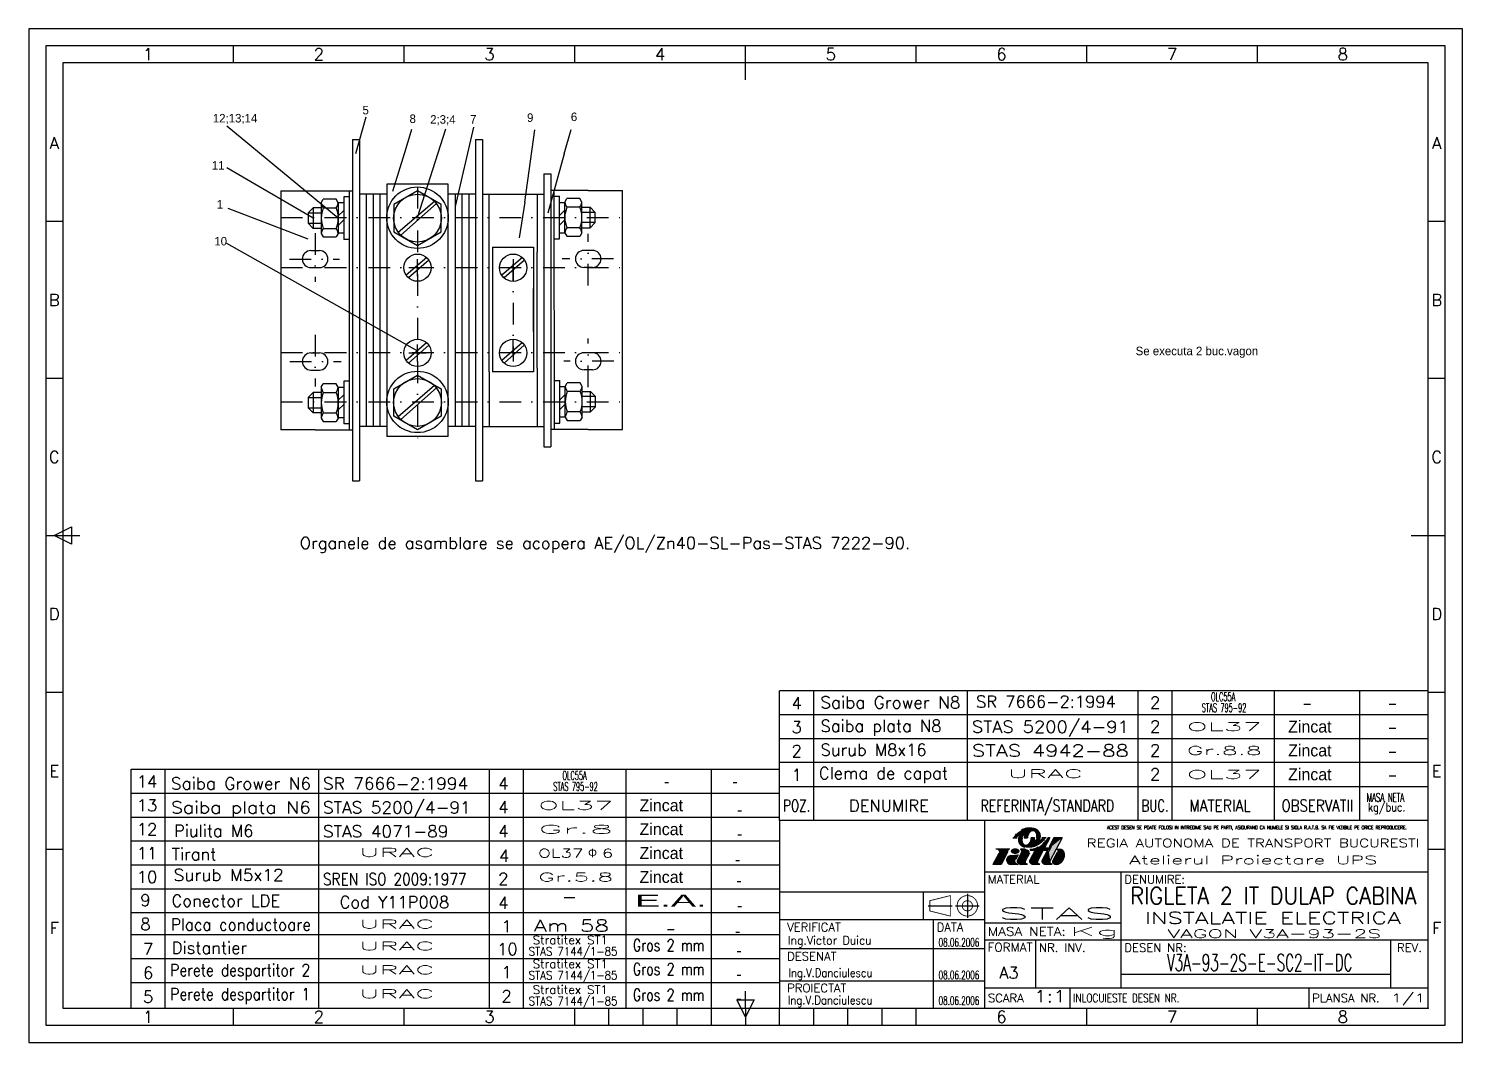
# Model space of a CAD drawing. Header units: millimetres. Extents: x 42 to 462, y 17 to 314.
import ezdxf
from ezdxf.enums import TextEntityAlignment as Align

# ---------------------------------------------------------------- set-up
doc = ezdxf.new("R2010")
doc.units = ezdxf.units.MM
doc.linetypes.add('DASHDOT2', pattern=[12.7, 6.35, -3.175, 0, -3.175])
doc.layers.add('LIN_SUB', color=7, linetype='Continuous')
doc.styles.add('ISO', font='SIMPLEX.SHX')
doc.styles.add('ISOCP', font='SIMPLEX.SHX')
doc.styles.add('ROMANC', font='romanc')

# ---------------------------------------------------------------- blocks, each defined once
blk = doc.blocks.new('a3')
at = {"color": 70}
for p, q in [((-360, 287), (-360, 292)), ((-310, 287), (-310, 292)), ((-260, 287), (-260, 292)), ((-210, 282), (-210, 292)), ((-160, 287), (-160, 292)), ((-110, 287), (-110, 292)), ((-60, 287), (-60, 292)), ((-410, 240.5), (-415, 240.5)), ((-5, 240.5), (-10, 240.5)), ((-410, 194.5), (-415, 194.5)), ((-5, 194.5), (-10, 194.5)), ((-415, 148.5), (-405, 148.5)), ((-412.5, 148.5), (-407.5, 151)), ((-407.5, 146), (-412.5, 148.5)), ((-407.5, 151), (-407.5, 146)), ((-15, 148.5), (-5, 148.5)), ((-410, 102.5), (-415, 102.5)), ((-5, 102.5), (-10, 102.5)), ((-410, 56.5), (-415, 56.5)), ((-5, 56.5), (-10, 56.5)), ((-210, 10), (-210, 15)), ((-360, 5), (-360, 10)), ((-310, 5), (-310, 10)), ((-260, 5), (-260, 10)), ((-250, 5), (-250, 10)), ((-240, 5), (-240, 10)), ((-230, 5), (-230, 10)), ((-220, 5), (-220, 10)), ((-212.5, 12.5), (-207.5, 12.5)), ((-210, 7.5), (-212.5, 12.5)), ((-207.5, 12.5), (-210, 7.5)), ((-210, 10), (-210, 5)), ((-200, 5), (-200, 10)), ((-190, 5), (-190, 10)), ((-180, 5), (-180, 10)), ((-170, 5), (-170, 10)), ((-160, 5), (-160, 10)), ((-110, 5), (-110, 10)), ((-60, 5), (-60, 10)), ((-260, 5), (-160, 5))]:
    blk.add_line(p, q, dxfattribs=at)
at = {"color": 240}
for points in [[(0, 297), (-420, 297), (-420, 0), (0, 0)], [(-5, 292), (-415, 292), (-415, 5), (-5, 5)]]:
    blk.add_lwpolyline(points, close=True, dxfattribs=at)
at = {"color": 70}
blk.add_lwpolyline([(-10, 287), (-410, 287), (-410, 10), (-10, 10)], close=True, dxfattribs=at)
at = {"color": 50}
for s, style, p in [('1', 'ISOCP', (-385, 289.5)), ('2', 'ISO', (-335, 289.5)), ('3', 'ISO', (-285, 289.5)), ('4', 'ISO', (-235, 289.5)), ('5', 'ISO', (-185, 289.5)), ('6', 'ISO', (-135, 289.5)), ('7', 'ISO', (-85, 289.5)), ('8', 'ISO', (-35, 289.5)), ('A', 'ISO', (-412.5, 263.5)), ('A', 'ISO', (-7.5, 263.5)), ('B', 'ISO', (-412.5, 217.5)), ('B', 'ISO', (-7.5, 217.5)), ('C', 'ISO', (-412.5, 171.5)), ('C', 'ISO', (-7.5, 171.5)), ('D', 'ISO', (-412.5, 125.5)), ('D', 'ISO', (-7.5, 125.5)), ('E', 'ISO', (-412.5, 79.5)), ('E', 'ISO', (-7.5, 79.5)), ('F', 'ISO', (-412.5, 33.5)), ('F', 'ISO', (-7.5, 33.5)), ('1', 'ISOCP', (-385, 7.5)), ('2', 'ISO', (-335, 7.5)), ('3', 'ISO', (-285, 7.5)), ('6', 'ISO', (-135, 7.5)), ('7', 'ISO', (-85, 7.5)), ('8', 'ISO', (-35, 7.5))]:
    blk.add_text(s, height=3.5, dxfattribs=dict(at, style=style)).set_placement(p, align=Align.MIDDLE)
blk = doc.blocks.new('ind3_12')
at = {"color": 70}
for p, q in [((0, 55), (-190, 55)), ((-190, 55), (-190, 0)), ((-130, 55), (-130, 0)), ((-130, 40), (0, 40)), ((-190, 26), (-130, 26))]:
    blk.add_line(p, q, dxfattribs=at)
at = {"color": 40}
for p, q in [((-122.56, 46.63), (-126.68, 46.63)), ((-121.71, 49.9), (-120.46, 49.9)), ((-118.05, 46.63), (-119.46, 46.63)), ((-118.34, 49.9), (-117.36, 49.9)), ((-115.18, 46.28), (-116.74, 43.36)), ((-116.7, 46.63), (-116.29, 46.65)), ((-116.6, 46.28), (-115.18, 46.28)), ((-115.31, 49.9), (-116.29, 49.9)), ((-116.29, 46.65), (-115.69, 46.73)), ((-115.69, 46.73), (-115.27, 46.82)), ((-115.27, 46.82), (-114.78, 46.97)), ((-114.78, 46.97), (-114.27, 47.24)), ((-112.77, 46.28), (-114.38, 43.26)), ((-111.94, 49.9), (-113.19, 49.9)), ((-112.95, 48.16), (-112.68, 48.4)), ((-112.77, 46.28), (-111.36, 46.28)), ((-112.68, 48.4), (-112.61, 48.47)), ((-110.84, 49.9), (-112.41, 46.97)), ((-112.41, 46.97), (-110.99, 46.97)), ((-110.84, 49.9), (-111.36, 49.9)), ((-110.99, 46.97), (-111.36, 46.28)), ((-110.41, 47.32), (-111.15, 45.93)), ((-109.64, 49.9), (-111.01, 47.32)), ((-111.01, 47.32), (-110.41, 47.32)), ((-107.23, 49.9), (-110.77, 43.26)), ((-107.23, 49.9), (-109.64, 49.9)), ((-108.78, 46.63), (-108.09, 46.63)), ((-125.82, 45.38), (-127.54, 42.15)), ((-125.13, 42.15), (-127.54, 42.15)), ((-123.11, 45.94), (-125.13, 42.15)), ((-120.23, 42.15), (-122.21, 42.15)), ((-120.12, 44.91), (-120.81, 43.6)), ((-119.12, 45.67), (-120.36, 43.36)), ((-117.39, 42.15), (-119.15, 42.15)), ((-116.85, 45.42), (-118, 43.26)), ((-117.39, 42.15), (-117.72, 42.33)), ((-113.77, 42.15), (-115.53, 42.15)), ((-113.77, 42.15), (-114.1, 42.33)), ((-111.75, 45.93), (-113.13, 43.36)), ((-110.16, 42.15), (-111.92, 42.15)), ((-111.75, 45.93), (-111.15, 45.93)), ((-110.16, 42.15), (-110.49, 42.33)), ((-108.74, 45.59), (-109.99, 43.26))]:
    blk.add_line(p, q, dxfattribs=at)
at = {"color": 240}
for p, q in [((-90, 40), (-90, 6)), ((-130, 34), (-190, 34)), ((-148, 34), (-148, 26)), ((-146.5, 30), (-139.5, 30)), ((-138.5, 30), (-131.5, 30)), ((-135, 33.5), (-135, 26.5)), ((-145, 26), (-145, 0)), ((-130, 25), (-90, 25)), ((-190, 17.5), (-130, 17.5)), ((-130, 20), (0, 20)), ((-115, 20), (-115, 6)), ((-11, 20), (-11, 6)), ((-90, 10), (-11, 10)), ((-190, 8), (-130, 8)), ((-130, 6), (0, 6)), ((-105, 6), (-105, 0)), ((-35, 6), (-35, 0))]:
    blk.add_line(p, q, dxfattribs=at)
at = {"color": 40}
for points in [[(-114.74, 49.9, 0.04888), (-114.64, 50.37, 0.067418), (-114.64, 50.71, 0.012512), (-114.71, 51.12, 0.046313), (-114.74, 51.23, 0.02866), (-114.83, 51.43, 0.04799), (-114.9, 51.53, 0.027533), (-115.01, 51.65, 0.02878), (-115.12, 51.74, 0.020408), (-115.27, 51.85, 0.028785), (-115.38, 51.91, 0.02307), (-115.48, 51.96, 0.025276), (-115.58, 51.99, 0.029587), (-115.69, 52.01, 0.0261), (-115.8, 52.02, 0.034106), (-115.93, 52.02, 0.03305), (-116.05, 52, 0.031407), (-116.17, 51.97, 0.027201), (-116.3, 51.91, 0.027571), (-116.45, 51.82, 0.032433), (-116.58, 51.73, 0.017982), (-116.7, 51.62, 0.025528), (-116.79, 51.53, 0.009898), (-116.89, 51.41, 0.014131), (-116.96, 51.31, 0.005952), (-117.02, 51.22, 0.007874), (-117.06, 51.15, 0.013516), (-117.13, 51.03, 0.012262), (-117.2, 50.9, 0.010996), (-117.25, 50.78, 0.020912), (-117.28, 50.71, 0.006638), (-117.28, 50.69, 0.003922), (-117.3, 50.64, 0.014081), (-117.33, 50.52, 0.011261), (-117.36, 50.37, 0.018498), (-117.36, 50.34, 0.00311), (-117.38, 50.18, 0.039527), (-117.38, 50.07, 0.0256), (-117.36, 49.9)], [(-113.68, 49.9, 0.047001), (-113.61, 50.39, 0.072657), (-113.64, 50.71, 0.024176), (-113.81, 51.3, 0.05712), (-113.92, 51.53, 0.02409), (-114.05, 51.71, 0.014395), (-114.28, 51.99, 0.046768), (-114.45, 52.15, 0.031027), (-114.74, 52.35)], [(-119.97, 49.9, 0.047001), (-120.05, 49.4, 0.072657), (-120.01, 49.08, 0.024176), (-119.84, 48.49, 0.05712), (-119.73, 48.26, 0.02409), (-119.6, 48.09, 0.014395), (-119.38, 47.81, 0.046768), (-119.2, 47.65, 0.031027), (-118.91, 47.44)], [(-118.91, 49.9, 0.04888), (-119.02, 49.43, 0.067418), (-119.01, 49.08, 0.012512), (-118.94, 48.67, 0.046313), (-118.91, 48.56, 0.02866), (-118.82, 48.37, 0.04799), (-118.75, 48.26, 0.027533), (-118.64, 48.15, 0.02878), (-118.53, 48.05, 0.020408), (-118.39, 47.95, 0.028785), (-118.28, 47.88, 0.02307), (-118.17, 47.84, 0.025276), (-118.07, 47.8, 0.029587), (-117.97, 47.78, 0.0261), (-117.85, 47.77, 0.034106), (-117.73, 47.77, 0.03305), (-117.6, 47.79, 0.031407), (-117.48, 47.83, 0.027201), (-117.36, 47.88, 0.027571), (-117.2, 47.97, 0.032433), (-117.07, 48.06, 0.017982), (-116.95, 48.18, 0.025528), (-116.87, 48.26, 0.009898), (-116.76, 48.39, 0.014131), (-116.7, 48.48, 0.005952), (-116.63, 48.57, 0.007874), (-116.59, 48.64, 0.013516), (-116.52, 48.76, 0.012262), (-116.45, 48.9, 0.010996), (-116.4, 49.02, 0.020912), (-116.38, 49.08, 0.006638), (-116.37, 49.11, 0.003922), (-116.35, 49.16, 0.014081), (-116.32, 49.28, 0.011261), (-116.29, 49.42, 0.018498), (-116.29, 49.45, 0.00311), (-116.27, 49.61, 0.039527), (-116.27, 49.73, 0.0256), (-116.29, 49.9)]]:
    blk.add_lwpolyline(points, format="xyb", dxfattribs=at)
at = {"color": 40, "flags": 128}
blk.add_lwpolyline([(-108.71, 42.18, 0.07519), (-108.1, 42.37, 0.103495), (-107.27, 43.01, 0.091904), (-106.74, 43.94, 0.085107), (-106.54, 45.08, 0.085107)], format="xyb", dxfattribs=at)
at = {"color": 240}
for points in [[(-146, 31.5, 0.25, 0.25, 0), (-140, 33, 0.25, 0.25, 0), (-140, 27, 0.25, 0.25, 0), (-146, 28.5, 0.25, 0.25, 0)], [(-135, 31.5, 0.25, 0.25, 1), (-135, 28.5, 0.25, 0.25, 1)]]:
    blk.add_lwpolyline(points, format="xyseb", close=True, dxfattribs=at)
blk.add_lwpolyline([(-135, 33, 0.25, 0.25, 1), (-135, 27, 0.25, 0.25, 1), (-135, 33, 0.25, 0.25, 1)], format="xyseb", dxfattribs=at)
at = {"color": 40}
for centre, radius, start, end in [((-96.55, 26.7), 34.29, 134.6817, 135.4865), ((-117.71, 49.53), 2.3, 144.0002, 170.76), ((-117.8, 49.83), 2.74, 113.911, 122.24), ((-115.81, 45.34), 7.65, 108.9325, 113.911), ((-115.07, 49.86), 3.27, 161.7905, 179.2848), ((-117.59, 50.52), 2.17, 96.8211, 108.9325), ((-116.41, 40.67), 12.1, 91.6964, 96.8211), ((-116.61, 47.25), 5.51, 78.6042, 91.6964), ((-116, 50.28), 2.42, 58.8019, 78.6042), ((-119.73, 46), 0.689, 331.9275, 66.4849), ((-117.66, 49.52), 2.42, 238.8019, 258.6042), ((-118.58, 49.94), 3.27, 341.7905, 359.2848), ((-115.94, 50.27), 2.3, 324.0002, 350.76), ((-145.94, 81.79), 47.13, 315, 315.973), ((-113.12, 49.86), 0.893, 316.8981, 318.6566), ((-115.09, 51.98), 4.23, 315.973, 321.3402), ((-122.28, 57.73), 13.43, 321.3402, 324.353), ((-108.09, 45.08), 1.55, 0, 90), ((-122.21, 43.44), 1.29, 94.5979, 270), ((-177.94, 750.15), 707.62, 274.50891, 274.68697), ((-120.23, 42.84), 0.689, 201.8729, 270), ((-119.75, 43.03), 0.689, 151.9275, 234.4615), ((-119.15, 43.87), 1.72, 234.4615, 270), ((-117.39, 42.94), 0.689, 151.9275, 241.9275), ((-116.14, 43.03), 0.689, 151.9275, 234.4615), ((-115.53, 43.87), 1.72, 234.4615, 270), ((-113.78, 42.94), 0.689, 151.9275, 241.9275), ((-112.52, 43.03), 0.689, 151.9275, 234.4615), ((-111.92, 43.87), 1.72, 234.4615, 270), ((-110.16, 42.94), 0.689, 151.9275, 241.9275), ((-109.38, 42.94), 0.689, 151.9275, 242.7821), ((-108.99, 43.7), 1.55, 242.7821, 280.2311)]:
    blk.add_arc(centre, radius, start, end, dxfattribs=at)
blk.add_point((0, 0))
for points in [[(-121.71, 49.9), (-120.46, 49.9), (-121.21, 50.52), (-120.18, 50.33)], [(-121.21, 50.52), (-120.18, 50.33), (-120.72, 51.03), (-119.93, 50.59)], [(-120.72, 51.03), (-119.93, 50.59), (-120.22, 51.49), (-119.57, 50.88)], [(-120.22, 51.49), (-119.57, 50.88), (-119.6, 51.93), (-118.18, 50.88)], [(-119.84, 50.38), (-118.6, 50.45), (-119.97, 49.9), (-118.91, 49.9)], [(-119.57, 50.88), (-118.18, 50.88), (-119.84, 50.38), (-118.6, 50.45)], [(-119.6, 51.93), (-118.18, 50.88), (-118.87, 52.35), (-118.18, 50.88)], [(-118.87, 52.35), (-118.18, 50.88), (-118.21, 52.6), (-118.18, 50.88)], [(-117.31, 50.61), (-118.27, 50.54), (-117.37, 50.27), (-118.32, 50.22)], [(-117.09, 51.1), (-118.18, 50.88), (-117.31, 50.61), (-118.27, 50.54)], [(-118.21, 52.6), (-118.18, 50.88), (-117.81, 52.68), (-118.18, 50.88)], [(-116.87, 52.76), (-118.18, 50.88), (-116.31, 52.75), (-118.18, 50.88)], [(-117.81, 52.68), (-118.18, 50.88), (-116.87, 52.76), (-118.18, 50.88)], [(-116.08, 51.99), (-116.31, 52.75), (-116.62, 51.7), (-118.18, 50.88)], [(-116.62, 51.7), (-118.18, 50.88), (-117.09, 51.1), (-118.18, 50.88)], [(-115.84, 51.99), (-116.08, 51.99), (-116.32, 51.86)], [(-116.31, 52.75), (-115.41, 52.63), (-115.84, 52.71)], [(-115.54, 51.98), (-115.41, 52.63), (-116.08, 51.99), (-116.31, 52.75)], [(-115.84, 51.99), (-115.54, 51.98), (-115.91, 51.97), (-115.51, 51.96)], [(-115.73, 51.96), (-115.33, 51.85), (-115.51, 51.96)], [(-115.09, 51.72), (-114.87, 52.42), (-115.54, 51.98), (-115.41, 52.63)], [(-115.41, 52.63), (-114.87, 52.42), (-115.11, 52.53)], [(-114.87, 51.48), (-114.18, 51.87), (-115.09, 51.72), (-114.87, 52.42)], [(-114.87, 52.42), (-114.18, 51.87), (-114.48, 52.17)], [(-114.68, 50.99), (-113.86, 51.41), (-114.87, 51.48), (-114.18, 51.87)], [(-114.63, 50.55), (-113.67, 50.85), (-114.68, 50.99), (-113.86, 51.41)], [(-114.65, 50.25), (-113.62, 50.26), (-114.63, 50.55), (-113.67, 50.85)], [(-113.67, 50.85), (-113.62, 50.26), (-113.61, 50.56)], [(-126.68, 46.63), (-122.56, 46.63), (-126.26, 46.53), (-122.84, 46.34)], [(-126.26, 46.53), (-122.84, 46.34), (-125.96, 46.29), (-123.05, 46.05)], [(-123.05, 46.05), (-125.96, 46.29), (-123.11, 45.94), (-125.77, 45.87)], [(-122.2, 46.34), (-122.22, 45.73), (-122.28, 46.18), (-122.28, 45.84)], [(-122.07, 46.5), (-122.04, 45.53), (-122.2, 46.34), (-122.22, 45.73)], [(-121.94, 46.59), (-121.9, 45.43), (-122.07, 46.5), (-122.04, 45.53)], [(-121.78, 46.68), (-121.71, 45.34), (-121.94, 46.59), (-121.9, 45.43)], [(-121.62, 46.75), (-121.56, 45.28), (-121.78, 46.68), (-121.71, 45.34)], [(-121.46, 46.79), (-121.43, 45.25), (-121.62, 46.75), (-121.56, 45.28)], [(-121.33, 46.82), (-121.31, 45.23), (-121.46, 46.79), (-121.43, 45.25)], [(-121.21, 46.83), (-121.2, 45.22), (-121.33, 46.82), (-121.31, 45.23)], [(-121.21, 46.83), (-121.1, 46.84), (-121.09, 45.21)], [(-121.09, 45.21), (-120.9, 45.21), (-121.21, 46.83), (-121.2, 45.22)], [(-121.1, 46.84), (-120.91, 46.84), (-121.09, 45.21), (-120.9, 45.21)], [(-120.9, 45.21), (-120.91, 46.84), (-120.81, 45.22), (-120.81, 46.83)], [(-120.81, 45.22), (-120.81, 46.83), (-120.68, 45.23), (-120.69, 46.82)], [(-120.68, 45.23), (-120.69, 46.82), (-120.56, 45.25), (-120.55, 46.79)], [(-120.56, 45.25), (-120.55, 46.79), (-120.42, 45.29), (-120.43, 46.76)], [(-120.42, 45.29), (-120.43, 46.76), (-120.27, 45.34), (-120.27, 46.7)], [(-120.27, 45.34), (-120.27, 46.7), (-120.14, 45.41), (-120.13, 46.63)], [(-120.14, 45.41), (-120.13, 46.63), (-119.97, 45.52), (-119.99, 46.54)], [(-119.97, 49.9), (-118.91, 49.9), (-120.05, 49.4), (-119, 49.53)], [(-120.05, 49.4), (-119, 49.53), (-119.94, 48.79), (-119, 49.02)], [(-120.05, 49.4), (-119.94, 48.79), (-120.04, 49.24)], [(-120.04, 49.24), (-119.94, 48.79), (-120.03, 49.13)], [(-119.97, 45.52), (-119.99, 46.54), (-119.84, 45.65), (-119.88, 46.44)], [(-119.94, 48.79), (-119, 49.02), (-119.72, 48.25), (-118.92, 48.6)], [(-119.84, 45.65), (-119.88, 46.44), (-119.74, 45.8), (-119.77, 46.3)], [(-119.74, 45.8), (-119.77, 46.3), (-119.71, 45.9), (-119.72, 46.2)], [(-119.72, 48.25), (-118.92, 48.6), (-119.33, 47.76), (-118.75, 48.27)], [(-119.72, 46.2), (-119.71, 45.9), (-119.7, 46.13), (-119.69, 46.02)], [(-119.46, 46.63), (-118.05, 46.63), (-119.08, 46.21), (-117.05, 46.31)], [(-119.33, 47.76), (-118.75, 48.27), (-118.77, 47.37), (-118.43, 47.98)], [(-119.25, 46.4), (-119.09, 46.04), (-119.08, 46.21)], [(-119.08, 46.21), (-117.05, 46.31), (-119.12, 45.67), (-116.78, 45.9)], [(-118.77, 47.37), (-118.43, 47.98), (-118.32, 47.19), (-118.12, 47.82)], [(-117.37, 50.27), (-118.32, 50.22), (-117.36, 49.9), (-118.34, 49.9)], [(-118.32, 47.19), (-118.12, 47.82), (-117.71, 47.07), (-117.72, 47.77)], [(-118.05, 46.63), (-117.05, 46.31), (-117.7, 46.59), (-117.41, 46.5)], [(-117.71, 47.07), (-117.72, 47.77), (-117.14, 47.03), (-117.33, 47.9)], [(-117.14, 47.03), (-117.33, 47.9), (-116.45, 47.06), (-117.04, 48.09)], [(-117.05, 46.31), (-116.78, 45.9), (-116.88, 46.12)], [(-116.45, 47.06), (-117.04, 48.09), (-115.94, 47.1), (-116.74, 48.42)], [(-116.7, 48.48), (-115.12, 47.31), (-116.74, 48.42)], [(-116.7, 48.48), (-116.7, 48.48), (-116.74, 48.42)], [(-115.94, 47.1), (-116.74, 48.42), (-115.12, 47.31), (-116.74, 48.42)], [(-115.18, 46.28), (-112.77, 46.28), (-116.74, 43.36), (-114.38, 43.26)], [(-116.45, 48.9), (-115.12, 47.31), (-116.7, 48.48)], [(-116.22, 46.66), (-116.7, 46.63), (-116.6, 46.28)], [(-116.6, 46.28), (-111.36, 46.28), (-116.22, 46.66), (-112.41, 46.97)], [(-116.4, 49.03), (-115.48, 48.92), (-116.45, 48.9), (-115.12, 47.31)], [(-116.29, 49.44), (-115.35, 49.44), (-116.4, 49.03), (-115.48, 48.92)], [(-116.29, 49.9), (-115.31, 49.9), (-116.29, 49.44), (-115.35, 49.44)], [(-116.22, 46.66), (-115.25, 46.82), (-115, 46.76)], [(-115.48, 48.92), (-114.09, 48.92), (-115.01, 49.4), (-113.85, 49.33)], [(-115.48, 48.92), (-114.59, 48.13), (-115.12, 47.31)], [(-115.48, 48.92), (-114.09, 48.92), (-114.18, 47.78), (-115.12, 47.31)], [(-115.25, 46.82), (-114.79, 46.97), (-115, 46.76)], [(-115.01, 49.4), (-113.85, 49.33), (-114.75, 49.87), (-113.72, 49.72)], [(-115, 46.76), (-115, 46.76), (-114.79, 46.97), (-114.45, 46.8)], [(-114.35, 47.19), (-112.41, 46.97), (-114.79, 46.97), (-114.45, 46.8)], [(-114.75, 49.87), (-113.72, 49.72), (-114.65, 50.25), (-113.62, 50.26)], [(-114.09, 48.92), (-114.18, 47.78), (-114.59, 48.13)], [(-113.9, 47.46), (-112.41, 46.97), (-114.35, 47.19), (-112.41, 46.97)], [(-114.09, 48.92), (-113.61, 48.17), (-114.18, 47.78)], [(-113.69, 49.23), (-112.95, 48.75), (-114.09, 48.92), (-113.61, 48.17)], [(-113.49, 47.75), (-113.9, 47.46), (-112.41, 46.97)], [(-113.4, 49.55), (-112.44, 49.28), (-113.69, 49.23), (-112.95, 48.75)], [(-113.03, 48.1), (-112.41, 46.97), (-113.49, 47.75), (-112.41, 46.97)], [(-113.19, 49.9), (-111.94, 49.9), (-113.4, 49.55), (-112.44, 49.28)], [(-112.65, 48.42), (-112.41, 46.97), (-113.03, 48.1), (-112.41, 46.97)], [(-112.22, 48.86), (-112.41, 46.97), (-112.65, 48.42), (-112.41, 46.97)], [(-111.36, 49.9), (-110.84, 49.9), (-111.76, 49.37), (-112.41, 46.97)], [(-111.76, 49.37), (-112.41, 46.97), (-112.22, 48.86), (-112.41, 46.97)], [(-112.41, 46.97), (-110.99, 46.97), (-111.36, 46.28)], [(-110.41, 47.32), (-107.23, 49.9), (-111.15, 45.93), (-110.73, 43.34)], [(-109.64, 49.9), (-107.23, 49.9), (-111.01, 47.32), (-110.41, 47.32)], [(-108.78, 46.63), (-108.43, 46.63), (-108.69, 46.43), (-108.49, 46.44)], [(-108.74, 45.59), (-108.09, 46.63), (-108.66, 45.8)], [(-108.74, 45.59), (-106.98, 46.16), (-108.09, 46.63)], [(-108.69, 46.43), (-108.49, 46.44), (-108.64, 46.23), (-108.56, 46.21)], [(-108.43, 46.63), (-108.63, 46.02), (-108.09, 46.63), (-108.66, 45.8)], [(-108.66, 45.8), (-108.66, 45.8), (-108.43, 46.63), (-108.63, 46.02)], [(-108.64, 46.23), (-108.56, 46.21), (-108.63, 46.02)], [(-108.09, 46.63), (-106.98, 46.16), (-107.61, 46.55), (-107.23, 46.37)], [(-125.82, 45.38), (-123.11, 45.94), (-127.54, 42.15), (-125.13, 42.15)], [(-125.76, 45.63), (-123.11, 45.94), (-125.82, 45.38)], [(-125.77, 45.87), (-123.11, 45.94), (-125.76, 45.63), (-123.11, 45.94)], [(-123.17, 44.3), (-120.81, 43.6), (-123.49, 43.38), (-120.95, 43.16)], [(-123.17, 44.3), (-123.49, 43.38), (-123.29, 44.14), (-123.45, 43.79)], [(-123.49, 43.38), (-120.95, 43.16), (-123.49, 43.38), (-120.87, 42.58)], [(-123.49, 43.38), (-123.1, 42.51), (-123.42, 43), (-123.25, 42.69)], [(-123.49, 43.38), (-120.87, 42.58), (-123.1, 42.51), (-120.62, 42.27)], [(-122.31, 44.73), (-120.12, 44.91), (-123.17, 44.3), (-120.81, 43.6)], [(-122.31, 44.73), (-123.17, 44.3), (-122.7, 44.64), (-123.04, 44.43)], [(-123.1, 42.51), (-122.21, 42.15), (-122.93, 42.37), (-122.61, 42.22)], [(-123.1, 42.51), (-120.62, 42.27), (-122.21, 42.15), (-120.23, 42.15)], [(-122.28, 46.18), (-122.28, 45.84), (-122.31, 46.03)], [(-120.42, 42.88), (-120.36, 43.36), (-120.43, 43.1)], [(-120.36, 43.36), (-116.85, 45.42), (-120.42, 42.88), (-118, 43.26)], [(-120.42, 42.88), (-118, 43.26), (-120.15, 42.47), (-118.06, 42.75)], [(-120.15, 42.47), (-120.42, 42.88), (-120.32, 42.64)], [(-119.12, 45.67), (-116.78, 45.9), (-120.36, 43.36), (-116.85, 45.42)], [(-120.15, 42.47), (-118.06, 42.75), (-119.15, 42.15), (-117.72, 42.33)], [(-119.15, 42.15), (-120.15, 42.47), (-119.72, 42.25)], [(-119.15, 42.15), (-117.72, 42.33), (-117.39, 42.15)], [(-118.02, 43.03), (-117.9, 42.55), (-118.06, 42.75)], [(-116.78, 45.9), (-116.85, 45.42), (-116.77, 45.67)], [(-116.74, 43.36), (-116.81, 42.88), (-116.82, 43.14)], [(-116.74, 43.36), (-114.38, 43.26), (-116.81, 42.88), (-114.44, 42.75)], [(-116.52, 42.46), (-116.81, 42.88), (-116.71, 42.66)], [(-116.81, 42.88), (-114.44, 42.75), (-116.52, 42.46), (-114.12, 42.34)], [(-115.53, 42.15), (-116.54, 42.47), (-116.1, 42.25)], [(-116.52, 42.46), (-114.12, 42.34), (-115.53, 42.15), (-113.77, 42.15)], [(-114.42, 42.94), (-114.29, 42.55), (-114.44, 42.75)], [(-114.36, 43.31), (-114.4, 43.15), (-114.38, 43.26)], [(-113.13, 43.36), (-113.19, 42.89), (-113.2, 43.13)], [(-113.13, 43.36), (-110.77, 43.26), (-113.19, 42.89)], [(-113.19, 42.89), (-110.77, 43.26), (-110.82, 42.72)], [(-112.92, 42.47), (-113.19, 42.89), (-113.1, 42.66)], [(-113.19, 42.89), (-110.82, 42.72), (-112.92, 42.47)], [(-111.75, 45.93), (-111.15, 45.93), (-113.13, 43.36), (-110.77, 43.26)], [(-112.92, 42.47), (-110.82, 42.72), (-111.92, 42.15)], [(-111.92, 42.15), (-112.92, 42.47), (-112.49, 42.25)], [(-110.82, 42.72), (-111.92, 42.15), (-110.49, 42.33)], [(-110.49, 42.33), (-110.16, 42.15), (-111.92, 42.15)], [(-111.15, 45.93), (-110.77, 43.26), (-110.73, 43.34)], [(-110.8, 42.98), (-110.66, 42.53), (-110.82, 42.72)], [(-110.73, 43.34), (-110.78, 43.14), (-110.77, 43.26)], [(-109.99, 43.26), (-110.04, 42.73), (-110.07, 42.99)], [(-110.04, 42.73), (-109.99, 43.26), (-109.7, 42.32)], [(-109.7, 42.32), (-110.04, 42.73), (-109.91, 42.5)], [(-109.99, 43.26), (-108.74, 45.59), (-106.74, 43.94)], [(-109.99, 43.26), (-107.27, 43.01), (-106.74, 43.94)], [(-109.99, 43.26), (-108.1, 42.37), (-107.27, 43.01)], [(-109.99, 43.26), (-108.71, 42.18), (-108.1, 42.37)], [(-109.99, 43.26), (-109.7, 42.32), (-108.71, 42.18)], [(-108.71, 42.18), (-109.7, 42.32), (-109.23, 42.17)], [(-109.7, 42.32), (-109.7, 42.32), (-108.71, 42.18)], [(-108.74, 45.59), (-106.54, 45.08), (-106.98, 46.16)], [(-108.74, 45.59), (-106.74, 43.94), (-106.54, 45.08)], [(-107.27, 43.01), (-108.1, 42.37), (-107.66, 42.64)], [(-106.74, 43.94), (-107.27, 43.01), (-106.96, 43.45)], [(-106.98, 46.16), (-106.54, 45.08), (-106.83, 45.98), (-106.62, 45.57)], [(-106.54, 45.08), (-106.74, 43.94), (-106.59, 44.51)]]:
    blk.add_solid(points, dxfattribs=at)
at = {"color": 40, "style": 'ISO', "width": 0.77078}
blk.add_text('ACEST DESEN SE POATE FOLOSI IN INTREGIME SAU PE PARTI, ASIGURAND CA NUMELE SI SIGLA R.A.T.B. SA FIE VIZIBILE PE ORICE REPRODUCERE.', height=1, dxfattribs=at).set_placement((-94.13, 52.45), (-6.3, 52.45), align=Align.FIT)
at = {"color": 240}
for s, style, width, p, p2 in [('REGIA AUTONOMA DE TRANSPORT BUCURESTI', 'ROMANC', 1.063101, (-100.04, 47.17), (-2.58, 47.17)), ('Atelierul Proiectare UPS', 'ROMANC', 1.425107, (-87.65, 42.18), (-14.86, 42.18)), ('MASA NETA:', 'ISO', 1.009422, (-129, 21.25), (-106.17, 21.25)), ('FORMAT', 'ISO', 0.917397, (-129.11, 16.61), (-115.89, 16.61)), ('INLOCUIESTE DESEN NR.', 'ISO', 0.687691, (-104, 1.75), (-72.89, 1.75))]:
    blk.add_text(s, height=2.5, dxfattribs=dict(at, style=style, width=width)).set_placement(p, p2, align=Align.FIT)
at = {"color": 240, "style": 'ISO'}
for s, p in [('MATERIAL', (-129, 36.5)), ('DENUMIRE:', (-89, 36.5)), ('VERIFICAT', (-187.81, 22.5)), ('DATA', (-144, 22.5)), ('NR. INV.', (-114, 16.5)), ('DESEN NR:', (-89, 16.5)), ('DESENAT', (-187.81, 13.97)), ('PROIECTAT', (-187.81, 4.66)), ('SCARA', (-129, 1.75)), ('PLANSA NR.', (-34, 1.75))]:
    blk.add_text(s, height=2.5, dxfattribs=at).set_placement(p)
blk.add_text('REV.', height=2.5, dxfattribs=at).set_placement((-5.5, 17.75), align=Align.MIDDLE)
at = {"color": 50, "style": 'ISO'}
for tag, height, width, p, p2 in [('MATERIAL', 3.5, 1.837708, (-127.1, 31.84), (-91.87, 31.84)), ('STAS_MATERIAL', 3.5, 2.784754, (-126.09, 25.95), (-91.75, 25.95)), ('ANSAMBLU', 3.5, 2.48631, (-83.01, 24.67), (-8.01, 24.67)), ('VERIFICAT', 2.5, 0.86708, (-187.61, 18.63), (-163.04, 18.63)), ('DESENAT', 2.5, 1.026691, (-187.39, 9.14), (-162.83, 9.14)), ('SCARA', 3.5, 1.565143, (-115.5, 1.75), (-106.11, 1.75)), ('PROIECTAT', 2.5, 1.037581, (-187.61, 1.12), (-162.78, 1.12))]:
    blk.add_attdef(tag, text='', height=height, dxfattribs=dict(at, width=width)).set_placement(p, p2, align=Align.FIT)
at = {"color": 70, "style": 'ISO'}
for tag, width, p, p2 in [('DENUMIRE_DESEN', 1.844561, (-87.29, 30.44), (-3.41, 30.44)), ('NUMAR_DESEN', 1.112195, (-76.49, 10.87), (-22.2, 10.87))]:
    blk.add_attdef(tag, text='', height=5, dxfattribs=dict(at, width=width)).set_placement(p, p2, align=Align.FIT)
at = {"color": 240, "style": 'ISO'}
for tag, width, p, p2 in [('MASA', 3.701178, (-105.03, 21.25), (-90.49, 21.25)), ('SUBANSAMBLU', 3.628523, (-76.35, 20.58), (-13.71, 20.58)), ('DATA', 0.588678, (-143.42, 18.04), (-131.51, 18.04)), ('DATA', 0.588678, (-143.42, 8.49), (-131.51, 8.49)), ('PLANSA', 1.983142, (-10.91, 1.75), (-0.76, 1.75)), ('DATA', 0.588678, (-143.42, 0.97), (-131.51, 0.97))]:
    blk.add_attdef(tag, text='', height=2.5, dxfattribs=dict(at, width=width)).set_placement(p, p2, align=Align.FIT)
at = {"color": 50, "style": 'ISO'}
blk.add_attdef('FORMAT', text='', height=3.5, dxfattribs=at).set_placement((-122.83, 8.67), align=Align.CENTER)
at = {"color": 240, "style": 'ISO'}
blk.add_attdef('NUME_DWG', (-87.2, 6.95), '', height=2.5, dxfattribs=at)

msp = doc.modelspace()

# ---------------------------------------------------------------- linework, layer by layer
at = {"color": 1}
for p, q in [((137.46, 277.45), (140.46, 288.2)), ((132.32, 258.5), (99.68, 285.46)), ((152.19, 279.04), (153.88, 284.56)), ((155.52, 258.69), (163.85, 284.66)), ((171.89, 285.19), (166.52, 261.9)), ((186.92, 263.17), (189.88, 284.33)), ((198.53, 277.31), (200.53, 284.48)), ((148.33, 266.42), (152.19, 279.04)), ((198.53, 277.31), (193.69, 259.92)), ((124.94, 258.51), (99.68, 273.22)), ((123.44, 252.37), (100.01, 261.3)), ((186.92, 263.17), (185.3, 252.7)), ((99.6, 251.12), (155.52, 219.67))]:
    msp.add_line(p, q, dxfattribs=at)
at = {"color": 2}
for p, q in [((136.52, 281.5), (138.52, 281.5)), ((136.52, 281.5), (136.52, 181.5)), ((138.52, 281.5), (138.52, 181.5)), ((172.52, 281.5), (172.52, 181.5)), ((172.52, 281.5), (174.52, 281.5)), ((174.56, 281.5), (174.56, 181.5)), ((192.56, 271.5), (192.56, 191.5)), ((192.56, 271.5), (194.56, 271.5)), ((194.56, 271.5), (194.56, 191.5)), ((115.52, 266.5), (115.52, 196.5)), ((115.52, 266.5), (136.52, 266.5)), ((133.92, 264.76), (133.92, 252.26)), ((135.52, 264.76), (133.92, 264.76)), ((135.52, 266.5), (135.52, 196.5)), ((135.52, 264.76), (135.52, 252.26)), ((136.52, 266.5), (136.52, 196.5)), ((140.52, 265.5), (138.52, 265.5)), ((140.52, 265.5), (140.52, 197.5)), ((142.52, 265.5), (140.52, 265.5)), ((142.52, 265.5), (142.52, 197.5)), ((144.52, 265.5), (142.52, 265.5)), ((144.52, 265.5), (144.52, 197.5)), ((146.52, 265.5), (144.52, 265.5)), ((146.52, 268.5), (146.52, 237.5)), ((164.52, 268.5), (146.52, 268.5)), ((146.52, 266.5), (146.52, 196.5)), ((164.52, 194.5), (164.52, 268.5)), ((172.52, 265.5), (164.52, 265.5)), ((166.52, 265.5), (166.52, 197.5)), ((168.52, 265.5), (168.52, 197.5)), ((170.52, 265.5), (170.52, 197.5)), ((170.52, 265.5), (170.52, 197.5)), ((172.52, 265.5), (172.52, 197.5)), ((174.56, 265.49), (192.56, 265.49)), ((176.56, 250), (176.56, 265.49)), ((190.56, 265.49), (190.56, 248.5)), ((192.56, 265.49), (192.56, 197.5)), ((195.48, 266.56), (194.56, 266.56)), ((195.48, 266.56), (195.53, 196.56)), ((195.48, 266.56), (195.53, 196.56)), ((205.56, 266.56), (195.48, 266.56)), ((195.48, 264.93), (197.08, 264.93)), ((197.08, 252.43), (197.08, 264.93)), ((205.56, 266.56), (215.56, 266.56)), ((215.56, 196.56), (215.56, 266.56)), ((124.94, 261.51), (123.44, 260.01)), ((124.94, 261.51), (124.94, 255.51)), ((127.31, 261.51), (124.94, 261.51)), ((127.32, 263), (127.91, 264.02)), ((127.32, 263), (127.32, 254.01)), ((131.73, 264.02), (127.91, 264.02)), ((127.91, 261.5), (131.73, 261.5)), ((132.32, 263), (131.73, 264.02)), ((132.32, 263), (132.32, 254.01)), ((132.32, 262.95), (132.32, 254.07)), ((133.92, 262.95), (132.32, 262.95)), ((132.32, 259.18), (133.92, 260.78)), ((133.92, 262.95), (133.92, 254.07)), ((160.49, 263.42), (149.89, 254.33)), ((161.07, 262.76), (150.63, 253.49)), ((197.08, 263.12), (198.68, 263.12)), ((197.08, 254.24), (197.08, 263.12)), ((198.68, 260.84), (197.08, 259.24)), ((198.68, 263.19), (199.28, 264.21)), ((198.68, 254.19), (198.68, 263.19)), ((198.68, 254.24), (198.68, 263.12)), ((203.09, 264.21), (199.28, 264.21)), ((203.09, 261.69), (199.28, 261.69)), ((203.68, 263.19), (203.09, 264.21)), ((203.68, 254.19), (203.68, 263.19)), ((203.68, 261.69), (206.06, 261.69)), ((206.06, 261.69), (207.56, 260.19)), ((206.06, 255.69), (206.06, 261.69)), ((123.44, 260.01), (123.44, 257.01)), ((123.44, 260.01), (127.31, 260.01)), ((124.94, 255.51), (123.44, 257.01)), ((123.44, 257.01), (127.32, 257.01)), ((132.32, 256.36), (133.92, 257.96)), ((198.68, 258.01), (197.08, 256.41)), ((207.56, 260.19), (203.68, 260.19)), ((207.56, 257.19), (203.69, 257.19)), ((206.06, 255.69), (207.56, 257.19)), ((207.56, 257.19), (207.56, 260.19)), ((127.32, 255.51), (124.94, 255.51)), ((127.32, 254.01), (127.91, 252.98)), ((127.91, 255.5), (131.73, 255.5)), ((127.91, 252.98), (131.73, 252.98)), ((132.32, 254.01), (131.73, 252.98)), ((133.92, 254.07), (132.32, 254.07)), ((135.52, 252.26), (133.92, 252.26)), ((195.48, 252.43), (197.08, 252.43)), ((197.08, 254.24), (198.68, 254.24)), ((198.68, 254.19), (199.28, 253.17)), ((203.09, 255.69), (199.28, 255.69)), ((199.28, 253.17), (203.09, 253.17)), ((203.68, 254.18), (203.09, 253.16)), ((203.69, 255.69), (206.06, 255.69)), ((124.26, 249), (126.77, 249)), ((176.51, 213.49), (176.51, 250)), ((177.51, 250), (177.51, 213.49)), ((177.51, 250), (189.51, 250)), ((189.51, 250), (189.51, 213.49)), ((190.56, 214.5), (190.56, 248.5)), ((206.81, 249.06), (204.3, 249.06)), ((124.26, 244), (126.77, 244)), ((158.21, 246.93), (152.22, 241.8)), ((158.83, 246.23), (152.92, 240.99)), ((153.02, 243.99), (158.02, 243.99)), ((155.52, 241.49), (155.52, 246.49)), ((186.24, 246.92), (180.24, 241.79)), ((186.85, 246.22), (180.95, 240.98)), ((206.81, 244.06), (204.3, 244.06)), ((146.52, 237.5), (146.52, 225.5)), ((189.51, 225.32), (189.51, 237.91)), ((146.52, 225.5), (146.52, 194.5)), ((170.52, 225.5), (170.52, 197.5)), ((124.26, 219), (126.77, 219)), ((158.18, 221.95), (152.19, 216.81)), ((158.79, 221.25), (152.89, 216.01)), ((153.02, 219.01), (158.02, 219.01)), ((155.52, 216.51), (155.52, 221.51)), ((186.2, 221.94), (180.21, 216.8)), ((186.81, 221.24), (180.91, 216)), ((206.81, 219.06), (204.3, 219.06)), ((190.56, 214.5), (190.56, 197.5)), ((190.56, 214.5), (190.56, 214.5)), ((124.26, 214), (126.77, 214)), ((133.92, 210.7), (133.92, 198.2)), ((135.52, 210.7), (133.92, 210.7)), ((176.56, 213.49), (176.56, 197.5)), ((189.51, 213.49), (177.51, 213.49)), ((195.6, 210.96), (197.2, 210.96)), ((197.2, 198.46), (197.2, 210.96)), ((198.8, 209.22), (199.39, 210.24)), ((203.21, 210.24), (199.39, 210.24)), ((203.8, 209.22), (203.21, 210.24)), ((206.81, 214.06), (204.3, 214.06)), ((124.94, 207.44), (123.44, 205.94)), ((123.44, 205.94), (127.31, 205.94)), ((123.44, 205.94), (123.44, 202.94)), ((124.94, 207.44), (124.94, 201.44)), ((127.31, 207.44), (124.94, 207.44)), ((127.32, 208.93), (127.91, 209.95)), ((127.32, 208.93), (127.32, 199.94)), ((131.73, 209.95), (127.91, 209.95)), ((127.91, 207.43), (131.73, 207.43)), ((132.32, 208.93), (131.73, 209.95)), ((132.32, 208.93), (132.32, 199.94)), ((132.32, 208.89), (132.32, 200.01)), ((133.92, 208.89), (132.32, 208.89)), ((132.32, 205.12), (133.92, 206.72)), ((133.92, 208.89), (133.92, 200.01)), ((160.49, 209.42), (149.89, 200.33)), ((161.07, 208.76), (150.63, 199.49)), ((197.2, 209.15), (198.8, 209.15)), ((197.2, 200.27), (197.2, 209.15)), ((198.8, 206.87), (197.2, 205.27)), ((198.8, 200.22), (198.8, 209.22)), ((198.8, 200.27), (198.8, 209.15)), ((203.21, 207.72), (199.39, 207.72)), ((203.79, 207.71), (206.18, 207.71)), ((207.68, 206.21), (203.79, 206.21)), ((203.8, 200.22), (203.8, 209.22)), ((206.18, 207.71), (207.68, 206.21)), ((206.18, 201.71), (206.18, 207.71)), ((207.68, 203.21), (207.68, 206.21)), ((124.94, 201.44), (123.44, 202.94)), ((123.44, 202.94), (127.32, 202.94)), ((132.32, 202.29), (133.92, 203.89)), ((198.8, 204.04), (197.2, 202.44)), ((203.21, 201.72), (199.39, 201.72)), ((207.68, 203.21), (203.8, 203.21)), ((203.81, 201.71), (206.18, 201.71)), ((206.18, 201.71), (207.68, 203.21)), ((127.32, 201.44), (124.94, 201.44)), ((127.32, 199.94), (127.91, 198.91)), ((127.91, 201.43), (131.73, 201.43)), ((127.91, 198.91), (131.73, 198.91)), ((132.32, 199.94), (131.73, 198.91)), ((133.92, 200.01), (132.32, 200.01)), ((135.52, 198.2), (133.92, 198.2)), ((140.52, 197.5), (138.52, 197.5)), ((142.52, 197.5), (140.52, 197.5)), ((144.52, 197.5), (142.52, 197.5)), ((146.52, 197.5), (144.52, 197.5)), ((172.52, 197.5), (164.52, 197.5)), ((174.56, 197.5), (192.56, 197.5)), ((195.6, 198.46), (197.2, 198.46)), ((197.2, 200.27), (198.8, 200.27)), ((198.8, 200.22), (199.39, 199.2)), ((199.39, 199.2), (203.21, 199.2)), ((203.8, 200.21), (203.21, 199.19)), ((125.52, 196.5), (115.52, 196.5)), ((125.52, 196.5), (136.52, 196.5)), ((164.52, 194.5), (146.52, 194.5)), ((195.53, 196.56), (194.56, 196.56)), ((205.56, 196.56), (195.53, 196.56)), ((205.56, 196.56), (215.56, 196.56)), ((192.56, 191.5), (194.56, 191.5)), ((136.52, 181.5), (138.52, 181.5)), ((172.52, 181.5), (174.52, 181.5))]:
    msp.add_line(p, q, dxfattribs=at)
at = {"color": 1, "linetype": 'DASHDOT2'}
for p, q in [((155.52, 267.67), (155.52, 193.67)), ((115.52, 258.69), (215.56, 258.69)), ((125.52, 254.1), (125.52, 239.83)), ((205.56, 238.72), (205.56, 253.92)), ((115.52, 244), (199.56, 244)), ((115.52, 244), (215.56, 244)), ((118.05, 246.5), (132.66, 246.5)), ((183.56, 246.49), (183.56, 216.49)), ((183.56, 239.99), (183.56, 244.99)), ((212.95, 246.56), (197.93, 246.56)), ((125.52, 224.34), (125.52, 209.14)), ((183.56, 217.99), (183.56, 222.99)), ((205.56, 208.96), (205.56, 223.23)), ((115.52, 219.12), (216.2, 219.12)), ((118.13, 216.5), (133.15, 216.5)), ((213.03, 216.56), (198.41, 216.56)), ((115.52, 204.71), (215.56, 204.71))]:
    msp.add_line(p, q, dxfattribs=at)
at = {"color": 240}
for p, q in [((261.61, 120.08), (451.61, 120.08)), ((261.61, 113.08), (451.61, 113.08)), ((261.61, 106.08), (451.61, 106.08)), ((71.61, 97.01), (261.61, 97.01)), ((261.61, 99.08), (451.61, 99.08)), ((71.61, 90.01), (261.61, 90.01)), ((71.61, 83.01), (261.61, 83.01)), ((71.61, 76.01), (261.61, 76.01)), ((71.61, 69.01), (261.61, 69.01)), ((71.61, 62.01), (261.61, 62.01)), ((71.61, 55.01), (261.61, 55.01)), ((71.61, 48.58), (261.61, 48.58)), ((71.61, 41.58), (261.61, 41.58)), ((71.61, 34.58), (261.61, 34.58))]:
    msp.add_line(p, q, dxfattribs=at)
at = {"color": 2}
for points in [[(148.59, 254.5), (155.52, 250.5), (162.45, 254.5), (162.45, 262.5), (155.52, 266.5), (148.59, 262.5)], [(148.59, 208.5), (155.52, 212.5), (162.45, 208.5), (162.45, 200.5), (155.52, 196.5), (148.59, 200.5)]]:
    msp.add_lwpolyline(points, close=True, dxfattribs=at)
at = {"color": 70}
for points in [[(261.61, 92.01), (261.61, 120.01)], [(271.61, 92.01), (271.61, 120.01)], [(316.61, 92.01), (316.61, 120.01)], [(366.61, 92.01), (366.61, 120.01)], [(376.61, 92.01), (376.61, 120.01)], [(406.61, 92.01), (406.61, 120.01)], [(431.61, 92.01), (431.61, 120.01)], [(71.61, 27.01), (71.61, 97.01)], [(81.61, 27.01), (81.61, 97.01)], [(126.61, 27.01), (126.61, 97.01)], [(176.61, 27.01), (176.61, 97.01)], [(186.61, 27.01), (186.61, 97.01)], [(216.61, 27.01), (216.61, 97.01)], [(241.61, 27.01), (241.61, 97.01)], [(261.61, 92.01), (451.61, 92.01)], [(261.61, 82.01), (261.61, 92.01)], [(271.61, 82.01), (271.61, 92.01)], [(316.61, 82.01), (316.61, 92.01)], [(366.61, 82.01), (366.61, 92.01)], [(376.61, 82.01), (376.61, 92.01)], [(406.61, 82.01), (406.61, 92.01)], [(431.61, 82.01), (431.61, 92.01)]]:
    msp.add_lwpolyline(points, dxfattribs=at)
at = {"color": 2}
for centre, radius in [((155.5, 258.63), 9), ((155.52, 258.5), 7), ((155.52, 243.99), 4), ((183.54, 243.98), 4), ((155.52, 219.01), 4), ((183.54, 219), 4), ((155.52, 204.65), 9), ((155.52, 204.5), 7)]:
    msp.add_circle(centre, radius, dxfattribs=at)
for centre, radius, start, end in [((131.58, 263.82), 4.34, 190.8685, 212.2265), ((135.23, 258.5), 7.91, 157.7138, 202.2862), ((128.05, 263.82), 4.34, 327.7735, 349.1315), ((124.41, 258.5), 7.91, 337.7138, 22.2862), ((202.95, 264.01), 4.34, 190.8685, 212.2265), ((206.6, 258.69), 7.91, 157.7138, 202.2862), ((199.42, 264.01), 4.34, 327.7735, 349.1315), ((195.77, 258.69), 7.91, 337.7138, 22.2862), ((131.58, 253.19), 4.34, 147.7735, 169.1315), ((128.05, 253.19), 4.34, 10.8685, 32.2265), ((202.95, 253.37), 4.34, 147.7735, 169.1315), ((199.42, 253.37), 4.34, 10.8685, 32.2265), ((124.26, 246.5), 2.5, 90, 270), ((126.77, 246.5), 2.5, 270, 90), ((204.3, 246.56), 2.5, 90, 270), ((206.81, 246.56), 2.5, 270, 90), ((124.26, 216.5), 2.5, 90, 270), ((126.77, 216.5), 2.5, 270, 90), ((204.3, 216.56), 2.5, 90, 270), ((206.81, 216.56), 2.5, 270, 90), ((131.58, 209.75), 4.34, 190.8685, 212.2265), ((135.23, 204.43), 7.91, 157.7138, 202.2862), ((128.05, 209.75), 4.34, 327.7735, 349.1315), ((124.41, 204.43), 7.91, 337.7138, 22.2862), ((203.06, 210.03), 4.34, 190.8685, 212.2265), ((206.71, 204.72), 7.91, 157.7138, 202.2862), ((199.53, 210.03), 4.34, 327.7735, 349.1315), ((195.89, 204.72), 7.91, 337.7138, 22.2862), ((203.06, 199.4), 4.34, 147.7735, 169.1315), ((199.53, 199.4), 4.34, 10.8685, 32.2265), ((131.58, 199.12), 4.34, 147.7735, 169.1315), ((128.05, 199.12), 4.34, 10.8685, 32.2265)]:
    msp.add_arc(centre, radius, start, end, dxfattribs=at)

# ---------------------------------------------------------------- block references
msp.add_blockref('a3', (461.61, 17.01))
ref = msp.add_blockref('ind3_12', (451.61, 27.01))
ref.add_attrib('DENUMIRE_DESEN', 'RIGLETA 2 IT DULAP CABINA', dxfattribs={"color": 70, "height": 5, "style": 'ISO', "width": 0.764233}).set_placement((364.32, 57.45), (448.2, 57.45), align=Align.FIT)
ref.add_attrib('ANSAMBLU', 'INSTALATIE ELECTRICA', dxfattribs={"color": 50, "height": 3.5, "style": 'ISO', "width": 1.27485}).set_placement((368.6, 51.69), (443.6, 51.69), align=Align.FIT)
ref.add_attrib('SUBANSAMBLU', 'VAGON V3A-93-2S', dxfattribs={"color": 240, "height": 2.5, "style": 'ISO', "width": 1.675592}).set_placement((375.26, 47.59), (437.89, 47.59), align=Align.FIT)
ref.add_attrib('NUMAR_DESEN', 'V3A-93-2S-E-SC2-IT-DC', dxfattribs={"color": 70, "height": 5, "style": 'ISO', "width": 0.518182}).set_placement((375.12, 37.89), (429.41, 37.89), align=Align.FIT)
ref.add_attrib('PLANSA', '1/1', dxfattribs={"color": 240, "height": 2.5, "style": 'ISO', "width": 1.983142}).set_placement((440.7, 28.76), (450.85, 28.76), align=Align.FIT)
ref.add_attrib('FORMAT', 'A3', dxfattribs={"color": 50, "height": 3.5, "style": 'ISO'}).set_placement((328.77, 35.68), align=Align.CENTER)
ref.add_attrib('SCARA', '1:1', dxfattribs={"color": 50, "height": 3.5, "style": 'ISO', "width": 1.565143}).set_placement((336.11, 28.76), (345.5, 28.76), align=Align.FIT)
ref.add_attrib('STAS_MATERIAL', 'STAS', dxfattribs={"color": 50, "height": 3.5, "style": 'ISO', "width": 2.784754}).set_placement((325.51, 52.97), (359.86, 52.97), align=Align.FIT)
ref.add_attrib('MASA', 'Kg', dxfattribs={"color": 240, "height": 2.5, "style": 'ISO', "width": 3.701178}).set_placement((346.57, 48.26), (361.11, 48.26), align=Align.FIT)
ref.add_attrib('VERIFICAT', 'Ing.Victor Duicu', dxfattribs={"color": 50, "height": 2.5, "style": 'ISO', "width": 0.845758}).set_placement((264, 45.65), (288.57, 45.65), align=Align.FIT)
ref.add_attrib('DATA', '08.06.2006', dxfattribs={"color": 240, "height": 2.5, "style": 'ISO', "width": 0.57847}).set_placement((308.19, 45.05), (320.1, 45.05), align=Align.FIT)
ref.add_attrib('DESENAT', 'Ing.V.Danciulescu', dxfattribs={"color": 50, "height": 2.5, "style": 'ISO', "width": 0.787652}).set_placement((264.22, 36.15), (288.78, 36.15), align=Align.FIT)
ref.add_attrib('DATA', '08.06.2006', dxfattribs={"color": 240, "height": 2.5, "style": 'ISO', "width": 0.57847}).set_placement((308.19, 35.5), (320.1, 35.5), align=Align.FIT)
ref.add_attrib('PROIECTAT', 'Ing.V.Danciulescu', dxfattribs={"color": 50, "height": 2.5, "style": 'ISO', "width": 0.796007}).set_placement((264, 28.13), (288.83, 28.13), align=Align.FIT)
ref.add_attrib('DATA', '08.06.2006', dxfattribs={"color": 240, "height": 2.5, "style": 'ISO', "width": 0.57847}).set_placement((308.19, 27.98), (320.1, 27.98), align=Align.FIT)

# ---------------------------------------------------------------- texts
at = {"color": 1}
for s, p in [('5', (139.4, 288.9)), ('12;13;14', (95.57, 286.53)), ('8', (153.19, 286.38)), ('2;3;4', (159.23, 286.17)), ('7', (170.92, 286.19)), ('9', (187.61, 286.7)), ('6', (200.44, 286.93)), ('11', (95.28, 272.7)), ('1', (96.7, 261.29)), ('10', (96, 250.5))]:
    msp.add_text(s, height=2.5, dxfattribs=at).set_placement(p)
at = {"color": 2}
msp.add_text('Se executa 2 buc.vagon', height=2.5, dxfattribs=at).set_placement((365.92, 218.33))
at = {"color": 50}
for s, width, p, p2 in [('    -    ', 0.666667, (405.66, 114.67), (426.66, 114.67)), ('    -    ', 0.666667, (430.66, 114.67), (451.66, 114.67)), ('    -    ', 0.666667, (430.66, 107.67), (451.66, 107.67)), ('    -    ', 0.666667, (430.66, 100.67), (451.66, 100.67)), ('    -    ', 0.666667, (430.66, 93.67), (451.66, 93.67)), ('E.A.', 2.571429, (219.22, 56.78), (240.22, 56.78)), ('    -    ', 0.666667, (219.22, 48.71), (240.22, 48.71))]:
    msp.add_text(s, height=3.5, dxfattribs=dict(at, width=width)).set_placement(p, p2, align=Align.FIT)
for s, p in [('Zincat', (416.94, 107.79)), ('Zincat', (416.94, 100.79)), ('Zincat', (416.94, 93.79)), ('-', (228.52, 91.72)), ('-', (248.52, 91.72)), ('Zincat', (226.94, 84.72)), ('-', (249.93, 83.41)), ('Zincat', (226.94, 77.72)), ('-', (249.93, 76.41)), ('Zincat', (226.94, 70.72)), ('Zincat', (226.94, 63.72)), ('-', (249.33, 68.87)), ('-', (249.72, 62.71)), ('-', (249.93, 55.41)), ('-', (249.33, 47.87)), ('-', (249.72, 42.27)), ('-', (249.72, 35.27)), ('-', (249.72, 28.27))]:
    msp.add_text(s, height=3.5, dxfattribs=at).set_placement(p, align=Align.CENTER)
at = {"layer": 'LIN_SUB', "color": 2, "style": 'ISOCP'}
msp.add_text('Organele de asamblare se acopera AE/OL/Zn40-SL-Pas-STAS 7222-90.', height=3.5, dxfattribs=at).set_placement((121.03, 161.56))
for s, p in [('4', (266.61, 114.61)), ('3', (266.61, 107.61)), ('2', (266.61, 100.61)), ('1', (266.61, 93.61)), ('14', (76.28, 91.7)), ('13', (76.28, 84.7)), ('12', (76.28, 77.7)), ('11', (76.28, 70.7)), ('10', (76.28, 63.7)), ('9', (75.81, 56.92)), ('8', (75.81, 49.92)), ('7', (76.61, 42.61)), ('6', (76.61, 35.61)), ('5', (76.61, 28.61))]:
    msp.add_text(s, height=3.5, dxfattribs=at).set_placement(p, align=Align.CENTER)
at = {"layer": 'LIN_SUB', "color": 50, "style": 'ISOCP'}
for s, width, p, p2 in [('Saiba Grower N8', 0.928302, (273.55, 114.86), (314.55, 114.86)), ('STAS 5200/4-91', 1.014706, (317.92, 107.73), (363.92, 107.73)), ('STAS 4942-88', 1.154812, (317.92, 100.73), (363.92, 100.73)), ('Saiba Grower N6', 0.931818, (83.31, 91.09), (124.31, 91.09)), (' REFERINTA/STANDARD', 0.666667, (318.61, 84.61), (359.61, 84.61)), ('Saiba plata N6', 1.037975, (83.31, 84.09), (124.31, 84.09)), ('POZ.', 0.738462, (262.61, 84.61), (270.61, 84.61)), ('BUC.', 0.727273, (367.61, 84.61), (375.61, 84.61)), ('MATERIAL', 0.739726, (381.61, 84.61), (399.61, 84.61)), ('OBSERVATII', 0.736842, (408.61, 84.61), (429.61, 84.61)), ('   -   ', 0.942857, (188.71, 57.91), (210.71, 57.91)), ('Placa conductoare', 0.83959, (83.31, 49.75), (124.31, 49.75)), ('Am 58', 1.257143, (189.59, 49.45), (211.59, 49.45)), ('Gros 2 mm', 0.7, (218.6, 43.73), (239.6, 43.73)), ('Perete despartitor 2', 0.752294, (83.08, 36.41), (124.08, 36.41)), ('Gros 2 mm', 0.7, (218.6, 36.73), (239.6, 36.73)), ('Perete despartitor 1', 0.773585, (83.08, 29.41), (124.08, 29.41)), ('Gros 2 mm', 0.7, (218.6, 29.17), (239.6, 29.17))]:
    msp.add_text(s, height=3.5, dxfattribs=dict(at, width=width)).set_placement(p, p2, align=Align.FIT)
for s, p in [('SR 7666-2:1994', (319.15, 115.08)), ('Saiba plata N8', (273.61, 107.96)), ('Surub M8x16', (273.61, 100.96)), ('Clema de capat', (273.12, 94.11)), ('Piulita M6', (84.19, 77.23)), ('Tirant', (83.53, 70.42)), ('Conector LDE', (83.46, 56.76)), ('Cod Y11P008', (132.71, 56.33)), ('Distantier', (83.53, 42.98))]:
    msp.add_text(s, height=3.5, dxfattribs=at).set_placement(p)
for s, p in [('2', (371.61, 114.81)), ('2', (371.61, 107.81)), ('2', (371.61, 100.81)), ('2', (371.61, 93.81)), ('4', (180.67, 91.14)), ('4', (180.67, 84.14)), ('DENUMIRE', (293.61, 84.61)), ('4', (180.67, 77.14)), ('4', (180.91, 69.89)), ('2', (180.67, 63.14)), ('4', (180.67, 56.14)), ('1', (181.61, 49.25)), ('10', (181.84, 42.6)), ('1', (181.61, 35.81)), ('2', (181.61, 28.81))]:
    msp.add_text(s, height=3.5, dxfattribs=at).set_placement(p, align=Align.CENTER)
at = {"layer": 'LIN_SUB', "color": 2, "style": 'ISOCP', "width": 0.507692}
for s, p in [('OLC55A', (387.98, 117.02)), ('STAS 795-92', (385.29, 113.8)), ('STAS 795-92', (195.29, 90.73)), ('OLC55A', (197.98, 93.95))]:
    msp.add_text(s, height=2.5, dxfattribs=at).set_placement(p)
at = {"layer": 'LIN_SUB', "color": 2, "style": 'ISOCP'}
for s, width, p, p2 in [('OL37', 2.531507, (380.87, 108.25), (402.87, 108.25)), ('Gr.8.8', 2.1, (380.87, 101.25), (402.87, 101.25)), ('URAC', 2.31, (328.47, 94.48), (350.47, 94.48)), ('OL37', 2.531507, (380.87, 94.25), (402.87, 94.25)), ('MASA NETA', 0.507692, (433.61, 87.51), (444.61, 87.51)), ('OL37', 2.531507, (190.87, 85.18), (212.87, 85.18)), ('kg/buc.', 0.796552, (433.96, 84.68), (444.96, 84.68)), ('Gr.8', 3.186207, (190.87, 78.18), (212.87, 78.18)), ('URAC', 2.31, (138.47, 71.41), (160.47, 71.41)), ('OL37  6', 1.421538, (190.87, 71.18), (212.87, 71.18)), ('Gr.5.8', 2.1, (190.87, 64.18), (212.87, 64.18)), ('URAC', 2.31, (138.47, 50.41), (160.47, 50.41)), ('URAC', 2.31, (138.47, 43.98), (160.47, 43.98)), ('Stratitex ST1', 0.928643, (189.27, 45.76), (211.27, 45.76)), ('STAS 7144/1-85', 0.8, (188.09, 42.41), (214.09, 42.41)), ('URAC', 2.31, (138.47, 36.98), (160.47, 36.98)), ('STAS 7144/1-85', 0.8, (188.09, 35.41), (214.09, 35.41)), ('Stratitex ST1', 0.928643, (189.27, 38.76), (211.27, 38.76)), ('Stratitex ST1', 0.928643, (189.27, 31.2), (211.27, 31.2)), ('URAC', 2.31, (138.47, 29.98), (160.47, 29.98)), ('STAS 7144/1-85', 0.8, (188.09, 27.85), (214.09, 27.85))]:
    msp.add_text(s, height=2.5, dxfattribs=dict(at, width=width)).set_placement(p, p2, align=Align.FIT)
at = {"layer": 'LIN_SUB', "color": 50, "style": 'ISOCP'}
for s, width, p in [('SR 7666-2:1994', 1.037975, (127.83, 91.08)), ('STAS 5200/4-91', 1.037975, (127.83, 84.08)), ('STAS 4071-89', 1.037975, (127.83, 77.08)), ('Surub M5x12', 1.037975, (84.08, 64.3)), ('SREN ISO 2009:1977', 0.83959, (127.83, 63.08))]:
    msp.add_text(s, height=3.5, dxfattribs=dict(at, width=width)).set_placement(p)
at = {"layer": 'LIN_SUB', "color": 2, "insert": (205.47, 73.78), "char_height": 2.5, "width": 19.3666, "attachment_point": 1, "style": 'ISOCP'}
msp.add_mtext('{\\fSymbol|b0|i0|c2|p18;F}', dxfattribs=at)

doc.saveas('drawing.dxf')
